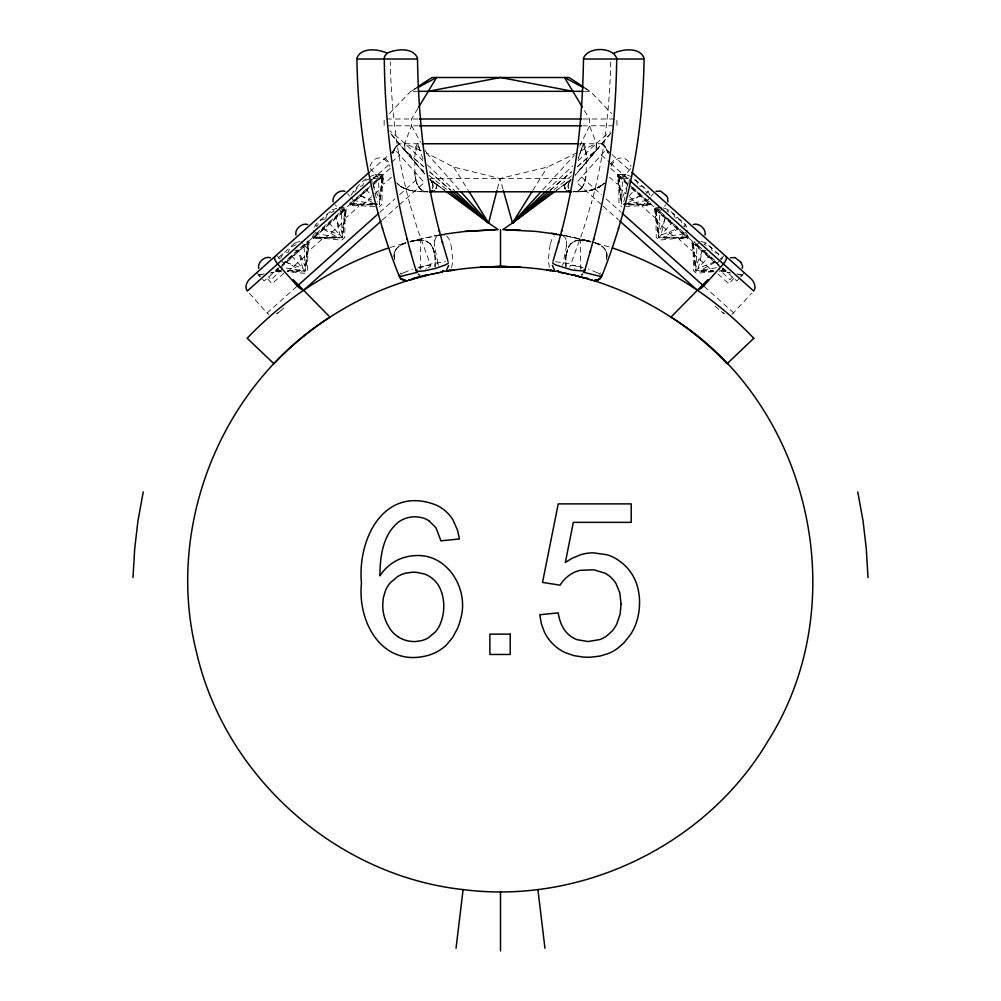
<?xml version="1.0" encoding="UTF-8"?>
<svg xmlns="http://www.w3.org/2000/svg" width="1001" height="1001" viewBox="0 0 1001 1001"><rect width="100%" height="100%" fill="white"/><g stroke="black" fill="none" stroke-linecap="round" stroke-linejoin="round"><path stroke-width="0.75" stroke-dasharray="5 3.75" d="M414.864 173.298L414.927 174.061A19.795 7.457 89.9 0 0 416.429 182.345A19.795 7.533 -89.9 0 1 414.94 174.049L414.764 156.944M434.96 255.18L435.135 266.441M585.66 150.037A24.299 9.284 -89.8 0 1 586.423 156.907L586.148 174.061A19.795 7.533 89.9 0 1 584.659 182.37L584.309 183.158L584.597 182.357A19.795 7.457 -89.9 0 0 586.123 174.036M665.978 216.829L658.658 233.045L656.13 209.835L654.867 208.709L658.633 237.788L686.686 237.112L688.05 237.95L658.633 237.788L659.722 213.038L660.61 212.037L688.838 237.237L687.75 238.451L676.188 238.476L659.184 240.115L656.256 237.5L655.955 220.42L654.679 208.921L655.755 207.707L661.674 207.87M713.338 271.384L695.845 271.008L696.934 246.259L697.822 245.258L715.828 261.336L719.294 265.841M420.282 269.206L420.508 240.54L409.759 241.942M281.706 265.841L285.172 261.336L308.033 240.928L309.109 242.142L307.833 253.641L307.532 270.72L304.604 273.336L287.6 271.696M339.326 207.87L345.245 207.707L346.321 208.921L345.045 220.42L344.744 237.5L341.816 240.115L324.812 238.476L313.25 238.451L312.162 237.237L314.402 233.421M351.076 195.283C357.582 184.847 368.731 172.785 382.457 174.487L383.546 175.701L382.257 187.2L381.957 204.279L379.141 206.794M575.3 175.188L596.221 150.413L596.396 143.381L589.551 125.813L589.551 118.994L583.195 108.458M610.723 61.949C609.672 109.572 604.053 157.257 591.341 203.241L591.553 202.502L583.032 230.618L569.832 266.929M606.681 257.77C608.17 251.526 603.528 245.908 597.885 243.906M566.579 245.445L566.416 240.941M566.579 245.445L563.113 263.238M306.106 265.403L307.657 243.055L308.646 241.779L305.155 271.008L287.662 271.384M343.318 232.182L344.87 209.835L345.858 208.558L342.367 237.788L312.95 237.95L314.314 237.112L342.367 237.788L341.278 213.038L340.39 212.037L313.426 236.111L314.314 237.112L336.699 238.088M380.53 198.961L382.082 176.614L383.345 175.488L379.579 204.567L378.503 179.817L377.602 178.816L371.446 177.915L381.193 175.613L382.457 174.487L375.05 174.7L381.193 175.613L382.082 176.614L379.567 199.825L373.135 184.609L382.082 176.614M566.04 255.18L565.865 266.441M394.319 257.77C392.517 250.55 398.748 245.107 404.93 243.155M606.656 257.883C608.508 250.15 601.601 244.782 595.007 242.768M550.075 244.907L548.323 259.559L549.399 267.717M306.769 242.054L307.657 243.055L305.155 271.008L282.207 267.38M341.191 209.497L343.981 208.834L344.87 209.835L342.342 233.045L335.022 216.829M566.04 267.029L565.665 257.395M628.766 183.608L629.354 179.342M565.402 259.81L566.266 254.104M606.256 259.96L606.844 256.018M564.689 185.198L565.065 188.951A4.404 4.404 0 0 1 566.065 183.621M434.609 240.791L434.421 245.445M434.609 240.791L435.76 237.687L437.938 235.71M565.978 255.518L568.518 247.059M434.96 267.029L435.335 257.395M406.081 242.73C399.311 244.407 392.655 250.513 394.344 257.883M566.278 254.029L568.243 247.66M550.25 244.094L551.926 239.214L554.316 235.973M623.773 201.914L627.865 184.609L617.655 175.488L621.421 204.567L622.497 179.817L623.398 178.816L629.554 177.915L619.807 175.613L618.543 174.487L625.938 174.7L631.769 176.651L647.972 191.116L649.924 195.295M659.809 209.497L657.019 208.834L656.13 209.835L665.089 217.83L660.998 235.135L678.615 228.115M705.905 250.65L703.19 250.05L702.302 251.051L698.21 268.356L715.828 261.336M497.347 188.889L500.012 178.516L547.372 167.079L596.396 143.381L610.084 131.669M567.179 250.525L566.391 253.528L567.767 248.811M370.02 166.366C373.736 154.892 384.947 155.343 389.94 166.254M578.641 157.432L581.869 148.123M581.644 148.749L578.04 159.197M581.794 148.336L583.37 143.756M392.767 153.566L395.045 148.236L399.249 143.756L420.67 143.756M325.525 218.906L327.264 214.114L334.234 211.136L332.007 209.885L315.815 224.337L314.514 227.114L315.815 224.337L316.816 226.689L320.57 220.095L325.525 218.906L323.911 217.104M394.419 252.752L395.47 249.987M584.259 183.296L584.058 183.784M650.838 204.73L627.089 204.867L649.474 203.891C650.75 205.355 652.552 203.065 650.537 205.23L626.213 206.481M417.892 108.458L411.524 118.994L411.524 125.813L404.679 143.381L404.854 150.413L425.775 175.188M627.865 184.609L621.433 199.825L618.918 176.614L619.807 175.613L625.938 174.7L618.543 174.487L617.454 175.701L618.743 187.2L619.043 204.279L621.859 206.794M697.822 245.258L694.231 242.054L693.343 243.055L702.302 251.051L695.87 266.266L693.343 243.055L692.079 241.929L695.845 271.008L718.793 267.38M647.972 191.116L646.971 193.468L643.218 186.874L638.263 185.685L636.523 180.893L630.943 178.516M451.601 267.717L452.677 261.761L452.002 251.601M568.405 247.297C571.684 239.927 581.068 238.926 588.138 240.828M579.629 146.309L589.551 125.813M281.819 271.684L276.038 271.671L274.95 270.458L277.99 268.243M374.787 206.481L350.463 205.23L349.374 204.016L369.382 186.649M569.582 181.732L568.918 182.933A17.342 9.109 72.4 0 0 568.731 183.346A4.417 1.689 90 0 0 568.093 187.75A4.292 1.739 -89.4 0 0 568.255 189.101M569.006 182.783L568.918 182.933A17.342 3.353 -74.8 0 0 568.718 183.246A4.417 1.652 -90 0 0 568.13 187.725M569.531 181.807L570.107 180.756M569.982 180.981L570.57 179.942L570.007 180.305M570.195 180.605L569.619 181.656M568.656 246.797L570.92 243.731L574.511 241.316L570.92 243.731M583.095 185.798L583.883 184.197L582.995 185.973M630.643 168.631L617.317 184.146L609.546 177.215M280.267 271.421L275.838 271.459L278.378 268.681M314.314 237.112L344.87 209.835M350.638 202.89L351.526 203.891L373.911 204.867L350.162 204.73L366.804 190.253L368.23 188.601L367.717 188.013M340.39 212.037L345.345 207.983L339.314 207.883M374.412 183.083L373.886 182.507L381.193 175.613M532.77 190.478L547.372 167.079M600.613 272.935L600.537 273.023A12.775 11.787 -69 0 1 599.849 273.961M582.695 186.361A26.764 10.273 89.3 0 1 582.044 187.325L580.567 189.064A47.222 17.868 -90 0 1 576.789 191.254L573.485 191.729M307.657 243.055L282.945 264.602M581.644 187.913L580.567 189.064A47.222 17.868 90 0 1 576.789 191.254M577.352 166.767L597.622 148.749L575.4 175M597.534 148.849L598.148 148.123M596.221 150.413L611.023 132.845M610.96 132.845L582.006 167.417L577.127 171.309M610.322 164.277L615.853 158.07M611.06 166.254C616.053 155.343 627.264 154.892 630.98 166.366M619.794 177.014L619.807 175.613M620.695 177.69L620.32 176.439M621.608 178.628L622.121 178.053L623.398 178.816L627.114 182.507L626.588 183.083M633.283 188.013L632.77 188.601L634.196 190.253L649.474 203.891L650.362 202.89L631.618 186.649M628.991 196.083L635.084 189.252M649.474 203.891L626.125 204.004L641.403 194.895M646.771 199.687L645.883 200.688L626.125 204.004M650.312 197.184L642.154 206.319L654.541 217.38L665.753 204.817M651.326 196.046L653.365 193.769M650.212 204.166L650.362 202.89M650.663 204.442L651.363 204.154M655.442 208.709L655.755 207.707L661.686 207.883M655.768 209.134L657.019 208.834L660.61 212.037M665.089 217.83L666.804 218.981L667.317 218.393M666.804 218.981L668.831 219.87M686.598 233.421L687.574 236.111L686.686 237.112L671.408 223.473L669.982 221.822L670.495 221.234M658.633 237.788L672.297 222.472M663.15 207.92L668.981 209.872L685.184 224.337L684.183 226.689L680.43 220.095L675.475 218.906L677.089 217.104M683.983 232.908L683.095 233.909L663.338 237.224L677.727 229.116M679.366 239.539L687.524 230.405M713.4 271.696L696.396 273.336L693.468 270.72L693.167 253.641L691.891 242.142L692.967 240.928L694.231 242.054M699.899 241.454L691.754 250.588L679.366 239.539M702.302 251.051L704.016 252.202L704.529 251.614M704.016 252.202L706.043 253.09M718.055 264.602L708.62 256.694L707.194 255.042L707.72 254.454M695.845 271.008L709.509 255.693M717.166 263.376L719.932 260.273M720.858 259.234L724.549 255.105M720.733 271.421L725.162 271.459L723.398 269.494L723.911 268.919L726.05 270.458L724.962 271.671L719.181 271.684M720.908 270.458L723.898 270.333L724.787 269.332M734.058 278.103L728.966 283.809L716.941 273.073M740.565 276.827L744.256 272.697M732.006 314.439L751.601 293.331M604.254 183.02L603.453 183.859L604.191 183.083M733.946 313.125L703.665 285.998M542.83 189.777L574.236 155.43M601.801 185.298L604.003 183.296M732.407 276.977L729.842 279.667L718.493 268.819M389.477 113.463L410.823 91.329L417.067 87.262M565.89 183.408A20.495 20.495 0 0 1 566.991 182.557L567.592 182.107L565.215 184.121L565.99 183.333A17.417 13.989 -63.8 0 1 566.378 182.995L567.805 181.957M565.215 184.121L565.99 183.333A17.417 16.454 36.9 0 1 566.378 183.008L566.691 182.783M602.727 184.522L603.928 183.371M282.507 268.819L271.158 279.667L268.593 276.977M546.496 190.716L572.585 165.978M578.253 160.598L596.396 143.381L596.033 150.413L577.202 166.767M396.283 146.509L399.249 143.756M580.167 191.742L586.123 191.241A47.009 43.356 90 0 0 594.994 189.114L603.153 184.146M370.107 171.496L389.039 154.604M390.14 153.616L394.794 149.462L424.324 182.545L398.986 205.155M294.794 243.105L278.603 257.557L279.604 259.91L283.346 253.316L288.313 252.127L290.052 247.335L297.022 244.357L294.794 243.105L300.625 241.141M371.809 179.88L390.415 163.276M391.579 162.237L399.712 154.98M390.215 168.406L264.126 280.968L258.834 275.3L262.662 274.449M276.038 271.671L278.728 269.269M280.881 267.342L309.109 242.142M313.25 238.451L346.321 208.921M350.463 205.23L370.007 187.775M373.085 185.035L383.546 175.701M284.059 273.073L272.022 283.821L266.942 278.103M321.634 239.539L309.246 250.6L301.101 241.454M391.454 177.215L383.671 184.159L370.357 168.631M287.775 271.546L307.833 253.641M324.812 238.476L345.045 220.42M362.024 205.255L371.233 197.034M374.925 193.744L382.257 187.2M249.399 293.331L267.004 313.063L297.335 285.998M379.867 212.312L394.982 198.824M399.637 194.669L419.406 177.027M280.13 311.261L285.898 306.106M382.407 219.97L397.835 206.181M550.137 190.278L571.321 171.872M550.225 190.278L571.458 171.872M279.792 311.561L279.091 312.112M602.802 184.459L601.401 185.61M601.889 185.235L600.212 186.436A26.902 24.75 -88.3 0 1 598.623 187.412L587.274 191.078L573.06 191.717M553.953 189.84L572.259 175.213M601.651 185.423L600.212 186.436A26.902 24.862 88.2 0 1 598.611 187.387L598.448 187.487M568.205 181.656L567.292 182.332M568.405 181.506L569.607 180.605M556.193 190.565L571.183 179.442L556.093 190.603M278.065 312.825L276.551 313.676M277.177 313.351L278.741 312.375M597.622 187.913C603.515 182.833 601.05 191.066 576.801 191.792M668.993 209.885L666.766 211.136L673.736 214.114L675.475 218.906M706.205 243.105L703.978 244.357L710.948 247.335L712.687 252.127L717.654 253.316L721.396 259.91L722.397 257.557L706.205 243.105L700.375 241.141M428.528 267.755L430.855 265.728L417.968 230.618L409.447 202.502L409.659 203.241C396.947 157.257 391.328 109.572 390.277 61.949M714.939 262.337L700.55 270.445L713 270.383M416.253 88.413L410.823 91.329L416.616 91.329M419.169 268.18L432.47 263.613L445.533 261.674M400.262 245.383L408.658 241.979M403.728 272.798L409.159 270.445A17.105 2.54 -18.2 0 1 412.587 269.181M425.7 269.131L426.501 268.769M370.057 178.516L364.477 180.893L362.737 185.685L357.782 186.874L354.029 193.468L353.028 191.116M405.005 243.118L405.655 242.88M629.354 199.912L640.515 195.896M332.007 209.885L337.85 207.92M390.052 247.472L405.18 242.98M417.943 267.48L420.332 266.817A16.792 2.402 -17.9 0 1 425.5 265.703M410.385 241.429C417.993 239.126 428.566 238.964 432.457 247.022M410.085 241.504L440.915 234.734M411.061 241.254L416.128 240.24L413.738 240.653M258.859 275.037L262.875 274.161M295.095 250.65L297.81 250.05L298.698 251.051L305.13 266.266L304.066 246.259L303.178 245.258M416.967 239.752L436.036 235.635M263.313 274.061L264.214 273.874M434.659 235.873L441.328 234.659M270.17 273.01L273.711 272.422M271.534 272.522L274.049 272.109M425.638 265.64L430.217 265.328L431.168 266.929M415.365 240.353L422.022 240.115M418.343 186.524A26.764 9.997 89.3 0 0 419.006 187.475L420.508 189.064A47.222 17.868 90 0 0 424.286 191.254L427.89 191.792L414.952 191.241A47.009 43.356 -90 0 1 406.093 189.114L402.465 187.4A26.902 24.75 88.3 0 1 400.85 186.461L398.048 184.259M664.301 238.088L686.686 237.112M701.513 271.309L713.45 270.783M573.185 191.792L574.336 191.754M579.804 191.754L574.224 191.754M555.467 261.674L568.53 263.613L581.831 268.18M720.783 270.345L723.898 270.333M424.349 191.792C415.778 191.704 406.381 190.716 399.349 185.36M584.459 91.329L590.252 91.329L611.598 113.463M417.78 118.994L384.146 118.994L384.146 125.813L417.78 125.813M583.308 118.994L616.941 118.994L616.941 125.813L583.308 125.813M580.405 143.756L601.826 143.756L605.68 147.685L608.133 152.928A24.237 22.31 89.5 0 0 607.094 150.213M429.729 178.516L569.869 178.516M424.149 191.792L427.89 191.792M351.526 203.891L374.875 204.004L359.597 194.895M578.978 240.115L590.19 241.316M276.213 269.332L277.102 270.333L280.217 270.345M288 270.383L300.45 270.445L285.172 261.336M277.102 270.333L280.092 270.458M287.55 270.783L299.487 271.309M585.635 240.353L584.872 240.24L587.262 240.653M726.951 272.109L729.466 272.522M727.289 272.422L730.83 273.01M575.362 265.64L570.27 265.528L572.472 267.755M374.875 204.004L355.117 200.688L354.229 199.687M559.672 234.659L590.302 241.354M560.085 234.734L566.341 235.873M591.241 241.942L580.492 240.54L580.718 269.206M736.786 273.874L737.687 274.061M738.125 274.161L742.141 275.037M738.338 274.449L742.166 275.3L736.874 280.968L720.645 266.479M564.964 235.635L590.915 241.504M565.628 235.736L584.722 239.915M588.25 240.853L589.939 241.254M425.175 150.413L426.689 153.14L453.703 167.079L500.012 178.516L502.927 188.889M595.833 243.068L610.948 247.472M583.057 267.48L580.668 266.817A16.792 2.402 17.9 0 0 575.5 265.703M592.342 241.979L597.747 243.844M360.485 195.896L371.646 199.912M322.385 228.115L340.002 235.135L335.911 217.83M286.061 262.337L302.79 268.356L298.698 251.051M595.257 242.855L600.738 245.383M405.918 189.001L406.106 189.064A47.009 43.343 90 0 0 414.965 191.204M268.994 314.439L267.054 313.125M421.196 150.701L404.679 143.381L389.852 130.693M574.499 268.769L575.3 269.131M597.272 272.798L591.841 270.445A17.105 2.54 18.2 0 0 588.413 269.181M724.449 313.676L722.935 312.825M584.834 88.413L590.252 91.329L584.008 87.262M563.062 235.71L565.24 237.687L566.366 240.64M323.273 229.116L337.662 237.224L317.905 233.909L317.017 232.908M400.6 186.274L403.453 187.913M722.259 312.375L723.823 313.351M444.982 190.603L429.904 179.442L444.882 190.565M429.867 179.429L444.582 190.315M433.083 181.807L431.969 180.981M432.77 181.581L432.069 181.056M721.909 312.112L721.208 311.561M434.296 182.708L433.183 181.882L434.697 183.008A17.417 16.454 -36.9 0 1 435.085 183.321L435.135 183.371A17.417 13.989 63.8 0 0 434.697 182.995L434.396 182.783M723.01 268.243L723.911 268.919M396.684 182.87L399.599 185.548M399.437 185.423L397.147 183.371L397.622 183.859M621.095 177.252L622.121 178.053M423.949 171.309L419.069 167.417L390.115 132.845L404.854 150.413L423.723 166.767M428.828 175.213L447.122 189.84M430.08 243.731L426.489 241.316L430.08 243.731L432.795 247.748M601.826 143.756L606.03 148.236L608.32 153.566M429.629 171.872L450.85 190.278L429.754 171.872M423.873 166.767L405.042 150.413L404.679 143.381L422.822 160.598M446.721 235.998L449.099 239.264L450.763 244.131M610.86 153.616L606.206 149.462L576.676 182.545L602.014 205.155M611.961 154.604L630.893 171.496M601.288 154.98L609.421 162.237M610.585 163.276L629.191 179.88M610.785 168.406L719.519 265.465M617.454 175.701L627.915 185.035M630.993 187.775L650.537 205.23M654.679 208.921L687.75 238.451M691.891 242.142L720.119 267.342M722.272 269.269L724.962 271.671M618.743 187.2L626.075 193.744M629.767 197.034L638.976 205.255M655.955 220.42L676.188 238.476M693.167 253.641L713.225 271.546M581.594 177.027L601.363 194.669M606.018 198.824L621.133 212.312M603.165 206.181L618.593 219.97M715.102 306.106L720.87 311.261M427.364 164.902L454.579 190.716M705.655 253.528L707.194 255.042M668.443 220.308L669.982 221.822M722.622 268.681L723.398 269.494M385.147 158.07L390.678 164.277M365.916 189.252L372.009 196.083M347.635 193.769L349.674 196.046M350.688 197.184L358.846 206.319L346.459 217.38L335.247 204.817M328.703 222.472L342.367 237.788M313.476 230.405L321.634 239.539M291.491 255.693L305.155 271.008M276.451 255.105L280.142 259.234M281.068 260.273L283.834 263.376M256.744 272.697L260.435 276.827M426.689 153.14L459.709 190.39M404.679 150.2L425.675 175M419.494 188L420.508 189.064A47.222 17.868 -90 0 0 424.286 191.254M403.453 148.749L404.854 150.413M403.979 149.374L403.015 148.223M401.701 146.672L402.665 147.81M418.368 186.436L418.33 186.386A26.764 10.273 -89.3 0 0 419.031 187.325L419.156 187.575M400.387 272.935L400.463 273.023A12.775 11.787 69 0 0 401.151 273.961M453.703 167.079L468.305 190.478M418.093 185.973L417.918 185.673M431.544 181.807L432.207 183.008A17.342 9.109 -72.4 0 1 432.344 183.346L432.382 183.371A4.417 1.689 -90 0 1 432.983 187.75A4.292 1.739 89.4 0 1 432.832 189.101M411.524 125.813L420.633 142.217M430.593 180.08L430.968 180.756M430.88 180.605L431.456 181.656M431.006 180.831L432.207 183.008A17.342 3.353 74.8 0 1 432.357 183.246M432.757 247.66L434.922 255.017M432.845 247.848L435.022 255.518M416.954 183.646C418.481 187.2 416.116 181.556 416.716 183.008M605.53 249.987L606.581 252.752M419.97 150.3L419.219 148.123M423.048 159.197L419.356 148.536M417.705 143.756L419.281 148.336M418.781 146.872L419.069 147.71M437.887 263.238L434.421 245.445M433.233 248.811L434.359 252.465M433.821 250.525L434.609 253.528M373.135 184.609L377.227 201.914M450.938 244.97L451.801 250.1M394.156 256.018L394.744 259.96M434.859 254.679L435.598 259.81M371.646 179.342L372.234 183.608M693.343 243.055L694.894 265.403M656.13 209.835L657.682 232.182M618.918 176.614L620.47 198.961M400.951 274.174A17.142 2.327 -18.6 0 1 403.29 272.873M597.71 272.873A17.142 2.327 18.6 0 1 600.049 274.174M563.25 263.413A12.875 4.905 -78.6 0 1 562.499 265.378M574.449 241.153A20.408 19.269 -79.7 0 1 584.096 240.265M438.501 265.378A12.875 4.905 78.6 0 1 437.75 263.426M416.904 240.265A20.408 19.269 79.7 0 1 426.551 241.153M601.764 143.856A16.829 15.265 87.3 0 1 606.906 150.313M594.982 189.101A47.009 43.343 -90 0 1 586.123 191.204M583.195 144.444A16.804 5.793 88.8 0 1 585.034 150.713M582.732 186.524A26.764 9.997 -89.3 0 1 582.069 187.475M585.497 150.075A24.299 9.222 -90 0 1 586.273 156.957M565.115 188.976A4.292 4.004 -88.5 0 1 564.777 187.688M415.077 149.587A16.804 6.919 88.8 0 1 417.555 143.168M414.802 156.957A24.299 9.222 90 0 1 415.59 150M393.831 149.962A16.829 15.741 86.8 0 1 399.174 143.643M402.477 187.387A26.902 24.862 -88.2 0 1 400.863 186.424M393.981 150.05A24.237 22.335 -90 0 0 392.88 153.128A24.237 22.31 -89.5 0 1 393.981 150.213M432.682 187.637A4.292 1.514 -89.4 0 1 432.57 188.801M394.169 150.313A16.829 15.265 -87.3 0 1 399.311 143.856M436.173 187.675A4.292 3.904 -88.7 0 1 435.86 188.926A4.292 4.004 88.5 0 0 436.298 187.688M416.041 150.713A16.804 5.793 -88.8 0 1 417.88 144.444M583.52 143.168A16.804 6.919 -88.8 0 1 585.998 149.587M432.407 183.296A4.417 1.652 90 0 1 432.945 187.725M601.901 143.643A16.829 15.741 -86.8 0 1 607.244 149.962A24.237 22.335 90 0 1 608.133 152.915M568.505 188.801A4.292 1.514 89.4 0 1 568.393 187.637M565.215 188.926A4.292 3.904 88.7 0 1 564.902 187.675M565.99 183.333L565.94 183.371A4.404 4.079 89.9 0 0 564.514 187.738A4.404 4.054 -89.9 0 1 565.865 183.283L565.99 183.333M686.486 227.127L685.184 224.337L686.486 227.114M436.561 187.738A4.404 4.079 -89.9 0 0 435.21 183.271A4.404 4.054 89.9 0 1 436.549 187.738"/><path stroke-width="1.5" d="M616.716 59.021C615.815 119.945 609.221 180.993 593.505 239.952M132.995 577.552L134.697 548.811L137.925 521.083L143.243 491.904M448.348 262.725A17.267 2.79 -13.3 0 1 445.057 265.065L435.485 268.406L424.186 270.921L417.142 271.346L416.116 270.658L416.916 269.557M456.031 948.285L463.1 889.589C336.386 875.775 225.162 776.939 196.621 652.702C164.664 527.302 220.683 386.336 330.005 317.104L293.193 279.679M552.652 262.725A17.267 2.79 13.3 0 0 555.943 265.065L572.822 270.195L584.622 271.083L593.781 238.889M667.855 201.852L667.604 197.372L666.14 195.533M705.067 235.072C706.506 229.191 698.973 222.46 693.28 224.549M742.279 268.293L742.629 266.028L740.64 262.037M356.932 58.208C360.898 47.022 378.315 48.924 387.124 53.216C396.033 48.899 413.275 47.072 417.492 58.208M384.284 58.221L384.672 56.194L387.149 53.216M448.648 265.453L446.621 269.795M583.508 58.208C587.962 46.672 612.412 46.584 616.716 58.221M561.486 231.606C576.376 175.35 582.645 117.13 583.483 59.021L644.068 59.021C643.117 133.183 629.554 207.232 601.789 276.101M498.148 229.567L488.588 222.985L496.971 190.378M558.408 243.08L561.774 230.543M590.29 251.902L590.59 250.776M618.393 228.678L618.631 227.865M558.708 241.954L553.027 261.198M418.681 107.145L436.599 77.502L417.605 87.688M502.927 229.567L512.487 222.985L531.956 191.779M601.251 277.102L597.985 280.067L593.943 280.693C644.331 296.721 690.665 325.338 727.064 363.726M601.063 277.377L599.199 279.354L600.45 278.228M503.34 190.378L512.487 222.985L540.74 192.067M707.807 279.679L670.995 317.092C810.322 403.828 855.73 602.727 767.817 741.316C706.581 844.694 582.094 904.992 463.1 889.576M273.936 363.726C310.36 325.4 356.644 296.584 407.107 280.793C402.677 280.768 395.508 275.963 405.718 280.743L400.55 278.228M727.339 363.463L753.841 338.263M554.942 191.491L512.487 222.985L545.37 191.792M369.169 172.335L250.6 278.19C247.184 281.131 244.094 286.912 247.322 291.016L370.645 180.918M378.716 213.351L297.335 285.998L277.64 263.951A7.695 2.778 48.2 0 1 274.975 256.669M304.379 289.614L381.243 221.008M551.513 191.792L512.487 222.985L517.192 218.894M512.487 222.985L549.048 191.304M450.087 269.795L447.397 271.083M581.443 275.037L582.645 274.186M418.318 86.449L432.069 77.502L569.006 77.502L582.757 86.449M613.876 53.216C622.685 48.924 640.102 47.022 644.068 58.208M557.995 270.908L554.842 271.309M427.077 274.774L412.963 278.378M431.544 191.266L433.42 191.216A4.292 3.904 -88.7 0 0 434.572 190.678M388.551 247.973C351.051 260.648 315.728 279.742 284.597 304.204A349.562 349.562 0 0 0 247.159 338.263L273.661 363.463M417.642 272.234L400.375 276.476M421.997 276.564L423.348 276.151M408.283 280.43L408.984 280.217M408.383 280.405L409.484 280.067M409.296 280.117L410.36 279.805M409.672 280.005L410.685 279.704M410.56 279.742L411.424 279.479M411.086 279.579L414.502 278.591M411.674 279.404L412.737 279.091M413.013 279.016L413.888 278.753M414.176 278.678L416.378 278.053M415.74 278.228L419.044 277.34M416.704 277.965L417.342 277.79M417.655 277.702L418.293 277.527M656.068 191.329L660.547 191.078L666.316 195.696M730.492 257.77L734.972 257.52L740.753 262.137M420.132 277.077L422.998 276.276M439.94 234.935L441.328 234.659M423.185 276.238L423.949 276.038M423.836 276.076L425.062 275.763M425.237 275.713L425.888 275.55M425.75 275.588L427.414 275.187M427.264 275.225L428.34 274.962M428.278 274.975L431.018 274.349M430.718 274.412L431.494 274.236M432.144 274.086L432.87 273.924M432.807 273.936L434.159 273.648M434.009 273.673L436.148 273.223M436.023 273.248L438.063 272.823M437.938 272.848L439.214 272.585M439.502 272.535L440.953 272.247M440.615 272.31L442.467 271.959M428.215 91.329L500.538 77.502L572.86 91.329L582.394 107.145M441.466 272.147L442.68 271.922M429.992 191.641L431.006 191.429L429.879 191.604M446.484 271.258C480.918 265.252 516.316 265.015 550.813 270.645M450.187 270.645L454.291 269.995M444.832 234.084L465.215 231.394L495.045 229.654M623.773 204.279L626.125 204.004M446.158 271.309L443.005 270.908M441.716 234.609L443.793 234.609A20.083 8.796 83.1 0 1 444.482 234.709M465.215 231.394L497.409 229.704M559.284 234.609L557.332 234.597A20.083 8.796 -83.1 0 0 556.531 234.709M481.106 267.154L500.5 266.491L519.894 267.167L500.5 266.491L481.106 267.167L506.418 266.616M407.057 280.693L405.618 280.743L407.007 280.705M418.068 91.329L583.007 91.329M419.331 118.994L581.744 118.994M419.331 125.813L581.744 125.813M422.147 143.756L578.928 143.756M429.454 191.792L571.634 191.792M600.625 276.476L583.358 272.234M593.993 280.705L599.399 279.216L593.943 280.693M503.591 229.704L535.785 231.394L556.081 234.059M505.955 229.654L520.608 230.192M588.037 278.378L582.519 277.477M374.875 204.004L377.227 204.279M559.672 234.659L561.06 234.935M551.276 233.321L556.168 234.084M546.709 269.995L554.516 271.258M559.309 272.109L558.32 271.922L560.823 272.397M559.909 272.222L561.361 272.51M561.261 272.485L561.986 272.635M561.786 272.585L562.512 272.735M562.237 272.685L563.062 272.848M562.7 272.772L563.35 272.91M563.175 272.873L564.439 273.135M564.226 273.085L565.34 273.323M565.177 273.286L566.441 273.561M566.166 273.498L567.517 273.786M567.367 273.761L568.518 274.011M568.343 273.974L569.181 274.161M582.857 277.552L582.357 277.44M570.282 274.412L571.558 274.712M571.371 274.662L572.447 274.912M572.347 274.887L574.587 275.425M553.603 271.083L550.913 269.795M574.987 275.525L575.688 275.7M575.4 275.625L577.164 276.076M577.877 276.226L581.005 277.102M577.051 276.038L579.817 276.789M577.364 276.063L573.923 274.774M344.932 191.329C339.239 189.239 331.706 195.971 333.145 201.852M307.72 224.549C302.027 222.46 294.494 229.191 295.933 235.072M270.508 257.77C264.815 255.68 257.282 262.412 258.721 268.293M581.293 277.139L582.082 277.352M582.707 277.527L583.921 277.853M583.658 277.79L588.263 279.091M587.725 278.941L589.076 279.329M578.766 276.489L578.04 276.276M588.575 279.179L590.64 279.805M590.915 279.88L591.704 280.117M592.717 280.43L592.016 280.217M591.516 280.067L592.242 280.293M612.449 247.973C649.949 260.648 685.272 279.742 716.403 304.204A349.562 349.562 0 0 1 753.778 338.263M569.531 191.266L571.083 191.641L567.655 191.216A4.292 4.004 -88.5 0 1 566.466 190.728M583.47 87.688L564.476 77.502L572.86 91.329M428.703 520.595L435.973 527.69L440.915 540.828L459.396 538.988L457.67 530.593L452.94 519.807A38.363 38.363 0 0 0 436.086 505.042C384.497 484.834 357.182 538.563 361.461 583.082C357.194 624.386 384.296 669.444 430.43 654.667A44.019 44.019 0 0 0 438.964 650.675A42.718 42.718 0 0 0 446.421 644.944L452.59 637.587L457.419 628.666A57.307 57.307 0 0 0 460.61 618.931C469.507 589.376 447.284 552.615 414.364 555.693A44.132 44.132 0 0 0 403.979 557.557C394.069 560.472 385.498 567.154 379.942 575.838C379.955 556.681 382.757 534.534 398.798 521.809A28.266 28.266 0 0 1 412.8 516.866A31.169 31.169 0 0 1 416.403 516.841L421.659 517.592A24.037 24.037 0 0 1 428.703 520.595M418.355 274.186L419.557 275.037M446.133 191.491L488.588 222.985L469.119 191.779M449.562 191.792L488.588 222.985L460.735 191.554M584.083 269.557L584.884 270.658M452.039 191.304L488.588 222.985L455.705 191.792M483.883 218.894L488.588 222.985M631.831 172.335L750.4 278.19C754.016 281.093 756.769 287.387 753.678 291.016L630.355 180.918M622.284 213.351L703.665 285.998L723.36 263.951A7.695 2.778 -48.2 0 0 726.025 256.669M619.757 221.008L696.621 289.614M399.937 277.377L400.763 278.441L399.749 277.102M554.379 269.795L552.352 265.453M399.211 276.101C371.446 207.232 357.87 133.183 356.932 59.021L417.517 59.021C418.355 117.13 424.624 175.35 439.514 231.606M447.973 261.198L442.292 241.954M416.128 270.758C394.894 202.265 385.022 130.643 384.296 59.021M382.369 227.865L382.607 228.678M439.226 230.543L442.592 243.08M407.219 238.889L407.495 239.952M410.41 250.776L410.71 251.902M857.757 491.904L863.075 521.083L866.303 548.811L868.005 577.552M537.9 889.589L544.969 948.285M500.5 229.642L500.5 266.416M500.5 891.841L500.5 950.95M601.438 275.2A17.142 2.327 18.6 0 1 600.487 276.414M400.513 276.414A17.142 2.327 -18.6 0 1 399.562 275.2M398.298 636.974A29.892 29.892 0 0 0 415.853 641.503L421.721 640.602A25.701 25.701 0 0 0 428.353 637.812L435.247 632.006A30.043 30.043 0 0 0 438.939 626.814C445.257 614.426 445.533 598.611 439.001 586.261A28.453 28.453 0 0 0 436.361 582.469A29.242 29.242 0 0 0 433.195 579.179L432.057 578.228A26.614 26.614 0 0 0 424.361 573.973L416.854 572.384A37.362 37.362 0 0 0 411.974 572.272L405.905 573.123A28.654 28.654 0 0 0 397.697 576.526L390.615 582.457A29.53 29.53 0 0 0 385.56 590.315L383.27 598.072L382.72 605.067A42.943 42.943 0 0 0 386.886 623.51L390.453 629.516A29.329 29.329 0 0 0 398.323 636.936M558.258 270.908A12.875 4.905 -78.6 0 1 558.032 270.996M442.968 270.996A12.875 4.905 78.6 0 1 442.742 270.908M304.454 289.689A7.257 2.915 48.2 0 1 297.36 285.973M703.64 285.973A7.257 2.915 -48.2 0 1 696.546 289.689M569.018 191.053A4.292 1.739 -89.4 0 1 568.881 190.853M432.119 190.528A4.292 1.514 -89.4 0 1 431.994 190.766M621.058 604.141L620.157 614.063L616.704 624.249A33.171 33.171 0 0 1 611.861 631.293L606.919 635.773A28.979 28.979 0 0 1 599.824 639.564L588.163 641.528L577.252 639.727A26.526 26.526 0 0 1 569.356 635.21C562.675 629.742 559.496 621.196 558.233 612.887L539.764 614.739L541.378 623.873L544.394 632.069A42.855 42.855 0 0 0 551.526 642.567A45.007 45.007 0 0 0 554.592 645.595A43.143 43.143 0 0 0 565.39 652.69L573.773 655.592L583.095 657.044A67.768 67.768 0 0 0 591.191 657.157L599.962 656.068L607.995 653.666A44.532 44.532 0 0 0 617.542 648.423L623.836 642.967L630.417 634.709A54.104 54.104 0 0 0 636.561 621.996C640.765 608.583 640.74 593.555 635.31 580.48A45.733 45.733 0 0 0 629.304 570.382L627.79 568.543A50.35 50.35 0 0 0 622.735 563.5L617.229 559.421A42.029 42.029 0 0 0 607.106 554.804L593.38 552.84A43.869 43.869 0 0 0 580.793 554.679L572.109 558.258L565.352 562.474L573.335 522.359L631.218 522.359L631.218 503.878L558.233 503.878L542.529 582.407L560.085 585.172A33.696 33.696 0 0 1 571.421 573.848A28.916 28.916 0 0 1 580.217 570.32L593.693 569.794L604.817 573.098A27.615 27.615 0 0 1 611.186 577.64A29.229 29.229 0 0 1 616.141 583.833L619.832 593.03L621.058 604.141M510.197 634.134L489.877 634.134L489.877 654.466L510.197 654.466L510.197 634.134"/></g></svg>
